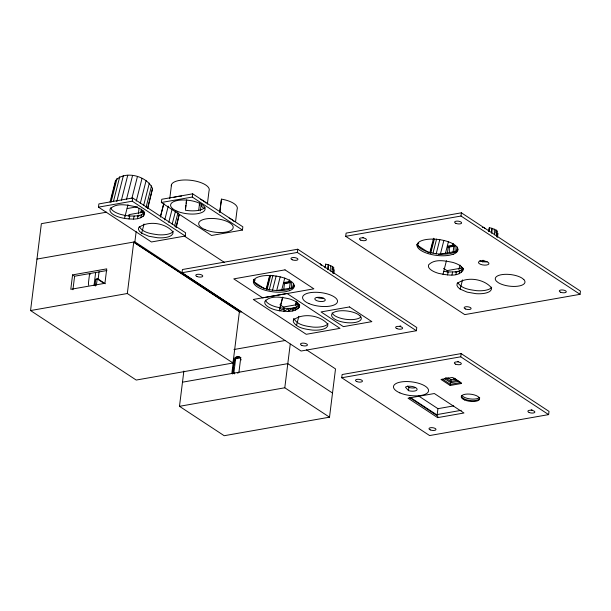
<?xml version="1.0" encoding="UTF-8"?>
<svg xmlns="http://www.w3.org/2000/svg" width="611" height="611" viewBox="0 0 611 611"><rect width="100%" height="100%" fill="white"/><g stroke="black" fill="none" stroke-linecap="round" stroke-linejoin="round"><path stroke-width="0.92" d="M328.191 269.359L328.298 264.723L325.678 264.135L325.052 267.481M491.855 232.951L491.97 228.315L489.342 227.72L488.716 231.065M293.41 320.065L293.288 321.844C296.999 328.283 305.66 329.146 312.343 330.085A17.154 6.675 7.1 0 0 326.389 327.611L327.679 326.037L327.802 324.258C320.393 315.131 302.628 312.565 293.41 320.065L293.792 318.568M462.833 270.872L462.955 269.092A17.864 6.95 7.1 0 0 452.774 262.402C445.091 260.836 434.597 258.537 428.563 264.899L428.441 266.679A17.864 6.95 7.1 0 0 438.629 273.377C446.198 274.79 460.205 278.165 463.405 268.641M115.334 182.246L115.525 180.551C125.079 170.026 147.167 176.037 152.521 188.562L147.786 208.595M232.997 363.01L127.325 293.517L133.74 242.032L239.413 311.526L232.997 363.01L136.222 380.05L30.55 310.556L41.372 223.672L106.65 212.177M72.579 274.881L70.777 289.309L104.932 283.298L106.734 268.871L72.579 274.881L74.611 276.218L106.917 270.528M72.923 289.744L74.611 276.218M89.573 273.881L88.564 281.931A6.599 3.765 80 0 0 88.702 285.284M98.478 207.144L98.875 203.921L132.64 197.972L185.614 232.806L185.209 236.029L151.436 241.971L98.478 207.144L132.243 201.195L185.209 236.029M94.025 285.482L95.652 272.407M94.988 285.406L95.767 279.143L97.187 278.891L104.313 283.58M95.347 286.04L95.583 284.146M96.408 285.154L97.187 278.891M105.283 283.748L98.165 279.059L99.074 271.75M128.761 216.149L128.944 214.644L144.295 211.941M132.243 201.195L132.64 197.972M239.497 312.19L241.36 311.862L134.878 241.834L136.154 231.584M138.361 213.888L139.056 208.298M161.365 202.493L161.762 199.278L192.694 193.832L242.85 226.818L242.452 230.042L211.521 235.479L161.365 202.493L192.289 197.048L242.452 230.042M169.759 198.712L171.531 184.514M185.492 208.03L185.843 205.197M186.08 203.303L186.439 200.461M186.722 199.812L185.423 210.23A17.375 6.759 7.1 0 0 204.983 207.274M182.025 272.735L182.429 269.52L297.733 249.227L416.778 327.519L416.381 330.734L301.078 351.027L182.025 272.735L297.328 252.442L416.381 330.734M192.289 197.048L192.694 193.832M198.667 210.551L199.614 202.982A19.124 7.439 7.1 0 0 199.438 204.922M200.385 210.848L201.21 204.219M306.493 349.828L335.515 368.914L329.505 417.183L224.191 435.719L179.481 406.315L183.873 371.045M207.358 204.181L209.015 190.938A19.124 7.439 7.1 0 0 191.755 180.413A19.124 7.439 7.1 0 0 171.271 185.79M219.662 212.086L221.48 199.133A19.124 7.439 7.1 0 1 237.091 209.397L235.563 221.701M219.83 212.384L221.48 199.133M231.829 373.497L233.433 360.627A3.521 2.543 -56.7 0 1 236.678 356.908L238.099 356.656L239.115 357.32A3.521 2.543 -56.7 0 1 240.49 357.504M232.592 374.001L234.189 361.124M234.38 359.955L233.005 370.992A3.521 2.543 -56.7 0 0 234.723 373.726M235.625 358.787L234.021 371.656A3.521 2.543 -56.7 0 0 234.571 373.787M238.939 372.244L240.543 359.375A3.521 2.543 -56.7 0 0 238.099 356.656M253.947 282.229L254.184 280.35L254.894 280.228L254.993 279.426M289.461 288.293L290.164 282.656L284.474 283.657L284.062 282.519L289.759 281.518L291.279 282.519L291.439 287.85M283.771 289.293L284.474 283.657M283.473 309.227L283.748 306.966L299.1 304.263M290.164 282.656L289.759 281.518M297.328 252.442L297.733 249.227M329.505 417.183L284.795 387.779L290.233 344.153M321.088 265.648L321.187 264.846L320.263 263.769M325.205 267.885L325.678 264.135M327.717 269.42L328.298 264.723L332.499 266.533L333.789 267.618L333.087 273.254M332.147 269.344L332.499 266.533L333.026 273.086M333.858 273.445L334.309 269.81M345.696 236.327L346.101 233.112L461.397 212.811L580.45 291.103L580.053 294.326L464.75 314.619L345.696 236.327L461 216.034L580.053 294.326M341.725 377.758L342.122 374.543L461.129 353.593L549.022 411.394L548.617 414.609L429.609 435.559L341.725 377.758L460.725 356.809L548.617 414.609M417.618 245.821L417.855 243.942L418.566 243.82L418.665 243.01M408.484 390.643L405.444 387.13A6.163 2.398 7.1 0 1 413.555 386.786A6.163 2.398 7.1 0 1 416.587 390.299A6.163 2.398 7.1 0 1 408.484 390.643L408.881 387.427L407.667 386.015M454.951 246.111L448.138 247.249L447.634 246.913L447.733 246.111L453.423 245.11L454.951 246.111L455.134 252.328M447.435 252.878L448.138 247.249M447.237 272.063L447.42 270.558L462.771 267.855M453.133 251.877L453.836 246.248L453.423 245.11M461 216.034L461.397 212.811M437.155 414.938L437.934 408.675L418.825 396.111M437.636 417.626L408.033 398.158L434.36 393.53L463.963 412.998L437.636 417.626L437.827 416.114L409.782 397.677M448.115 377.881L451.101 379.851L450.154 385.472L441.005 379.454L452.331 377.461L461.481 383.479L450.154 385.472M460.725 356.809L461.129 353.593M482.789 262.088L483.018 260.202M488.876 231.477L489.342 227.72M491.381 233.005L491.97 228.315L496.163 230.118L497.453 231.21L496.751 236.839M495.819 232.936L496.163 230.118L496.69 236.678M497.98 233.402L497.514 237.152L497.27 235.288M110.041 202.111L115.525 180.551M111.301 198.56L112.691 193.099M113.157 191.281L115.242 183.094M111.011 202.134L117.06 178.366M113.394 201.645L119.741 176.694M116.777 201.615L123.384 175.64M121.398 200.24L127.745 175.281M126.477 199.415L132.526 175.647M124.491 218.455C130.975 219.082 139.629 220.51 144.356 214.957L144.486 213.178A17.864 6.95 7.1 0 0 134.298 206.48C126.614 204.922 116.121 202.615 110.095 208.985L109.972 210.764A17.864 6.95 7.1 0 0 120.153 217.463L124.491 218.455L127.974 204.792M131.907 198.262L137.399 176.701M129.02 219.005L129.784 216.027C134.756 216.019 141.057 216.531 144.692 212.498M136.238 201.126L142.027 178.374M133.427 219.082L134.183 216.095M140.255 203.532L146.105 180.558M137.406 218.669L138.17 215.683M140.614 212.758L141.531 209.153M141.004 212.666L141.469 210.833M143.677 205.38L149.344 183.101M140.698 217.799L141.454 214.82M142.317 213.178L142.997 210.505M143.066 216.538L143.829 213.552M146.052 207.373L151.536 185.836M147.442 208.504L152.521 188.562M141.691 233.196L139.537 231.378L138.483 229.515L138.605 227.735C147.824 220.235 165.589 222.809 172.997 231.928L172.875 233.708L171.584 235.288A17.154 6.675 7.1 0 1 157.539 237.763L148.664 236.213L141.691 233.196L144.036 223.985M160.365 216.806L163.763 203.44M160.426 217.004L163.855 203.509M164.756 219.861L168.254 206.113M168.758 222.32L172.119 209.107M172.187 224.13L175.586 210.787M174.563 226.123L178 212.643M175.96 227.246L179.214 214.469L176.251 227.521M266.213 289.041L269.642 275.569M266.572 289.064L268.428 281.786M268.886 279.968L269.818 276.325M267.213 288.98L270.704 275.263M269.138 290.278L272.903 275.492M272.491 290.362L276.141 276.027M276.668 290.714L280.197 276.852M281.747 289.912L284.772 278.028M282.595 297.404L279.785 308.456L280.059 307.799C286.391 308.44 294.54 309.716 299.489 304.828M282.778 297.122L279.296 310.785L274.958 309.785A17.864 6.95 7.1 0 1 264.777 303.094L264.899 301.315C270.925 294.945 281.419 297.252 289.102 298.81A17.864 6.95 7.1 0 1 299.283 305.508L299.161 307.287C294.433 312.84 285.78 311.411 279.296 310.785L284.589 308.349L283.825 311.335L288.988 308.425L288.232 311.404L292.975 308.013L292.211 310.999L296.259 307.142L297.87 308.861L298.634 305.882L299.161 307.287L299.734 305.049M288.995 281.602L289.454 279.807M292.432 287.995L293.586 283.443M295.419 305.08L296.335 301.483M295.808 304.988L296.74 301.322M295.503 310.128L296.259 307.142M297.122 305.5L297.801 302.827M296.495 325.526L298.84 316.315M429.884 252.633L433.543 238.259M430.243 252.656L432.787 242.643M430.648 253.481L434.375 238.855M433.039 252.946L436.567 239.077M436.162 253.947L439.805 239.619M440.34 254.306L443.869 240.444M445.411 253.504L448.436 241.62M442.967 274.37L446.442 260.714M452.667 245.194L453.125 243.392M447.496 274.927L448.253 271.941C453.225 271.933 459.533 272.445 463.161 268.42M455.867 252.496L457.257 247.035M451.903 274.996L452.659 272.017M455.882 274.583L456.646 271.605M458.861 269.573L460.007 265.075M459.174 273.72L459.93 270.734M461.015 268.198L461.465 266.419M461.542 272.453L462.298 269.466M460.167 289.11L458.013 287.292L456.959 285.429L457.081 283.649C466.3 276.157 484.065 278.723 491.473 287.85L491.343 289.629L490.053 291.203A17.154 6.675 7.1 0 1 476.007 293.677L467.14 292.127L460.167 289.11L462.512 279.907M124.98 216.126L125.255 215.469L129.784 216.027M173.203 231.256L172.34 232.302A17.154 6.675 7.1 0 1 158.295 234.777C151.612 233.837 142.951 232.974 139.239 226.536M328.008 323.578L327.145 324.632A17.154 6.675 7.1 0 1 313.099 327.106C306.416 326.167 297.756 325.296 294.044 318.858M491.679 287.17L490.816 288.224A17.154 6.675 7.1 0 1 476.771 290.691C470.088 289.751 461.427 288.888 457.715 282.45M127.164 208.572L137.422 206.762M137.605 216.065L139.407 215.744M36.965 259.072L134.878 241.834M89.214 274.286L90.543 274.049M96.171 279.41L98.165 279.059M30.55 310.556L127.325 293.517M447.634 246.913L453.324 245.912M438.37 254.482L456.761 251.243M283.962 283.328L289.652 282.328M276.508 290.569L293.089 287.651M455.172 272.139L458.785 271.505M289.698 308.868L291.5 308.555M293.311 308.234L295.113 307.913M233.96 349.515L285.215 340.495M235.815 357.909L239.115 357.32M235.418 358.825L241.062 357.832M182.49 382.18L287.804 363.644L332.506 393.049M179.481 406.315L284.795 387.779M445.373 378.171L447.099 377.865M451.101 379.851L455.585 379.057M457.173 380.355L450.903 381.455L445.671 378.018M458.815 381.256L450.75 382.677L444.77 378.751M437.934 408.675L453.729 405.895M461.29 410.317L436.529 414.678L410.042 397.257M482.316 227.529L483.927 227.361L484.859 228.43M443.731 271.391L448.253 271.941M125.255 215.469L120.909 214.476A17.864 6.95 7.1 0 1 110.728 207.778M280.059 307.799L275.714 306.806A17.864 6.95 7.1 0 1 265.533 300.108M447.733 246.111L449.253 247.111L449.421 252.442M416.656 244.736L429.052 252.885M443.571 268.344L447.558 270.963M453.843 377.972L460.778 382.532L450.391 384.365L442.677 379.294M253.542 279.334L254.894 280.228M184.583 236.228L224.313 262.356M253.756 281.656L264.601 288.789M279.907 304.752L283.894 307.371M134.473 242.75L238.924 311.442M240.543 359.375L241.307 359.871M236.678 356.908L237.694 357.572A3.521 2.543 -56.7 0 0 234.448 361.292L233.433 360.627M460.602 382.287L461.481 383.479M494.291 229.133L494.498 234.815M330.627 265.541L330.826 271.223M363.682 237.473A3.521 1.367 7.1 0 1 362.774 237.366M487.158 261.791A5.278 2.054 7.1 0 1 479.841 260.53M457.868 249.296A20.591 8.012 7.1 0 1 436.987 253.825A20.591 8.012 7.1 0 1 417.321 244.469M323.486 298.199A5.278 2.054 7.1 0 1 317.101 297.435M360.658 317.208A14.97 5.827 7.1 0 1 345.078 319.202A14.97 5.827 7.1 0 1 332.132 312.847M400.763 325.984A3.521 1.367 7.1 0 1 399.869 325.969M294.197 285.704A20.591 8.012 7.1 0 1 271.536 289.988A20.591 8.012 7.1 0 1 253.626 279.464M173.6 197.506A19.124 7.439 7.1 0 1 181.604 196.1M200.347 199.308A19.124 7.439 7.1 0 1 206.06 203.066M229.171 218.104A19.124 7.439 7.1 0 1 234.143 221.533M204.303 208.664A17.375 6.759 7.1 0 1 201.172 205.036M238.351 372.771A3.521 2.543 -56.7 0 1 237.626 373.214M532.105 409.851A3.521 1.367 7.1 0 1 531.196 409.737M458.586 361.498A3.521 1.367 7.1 0 1 457.67 361.391M414.976 387.832A6.163 2.398 7.1 0 1 408.881 387.427M479.085 397.753A9.241 3.597 7.1 0 1 470.409 398.96A9.241 3.597 7.1 0 1 462.13 395.737M479.666 397.601A9.241 3.597 7.1 0 1 470.218 400.564A9.241 3.597 7.1 0 1 461.473 395.432M289.614 290.653L285.704 291.676A20.591 8.012 7.1 0 1 253.702 283.206A20.591 8.012 7.1 0 1 278.937 276.584A20.591 8.012 7.1 0 1 289.614 290.653M453.278 254.237L449.375 255.261A20.591 8.012 7.1 0 1 417.374 246.798A20.591 8.012 7.1 0 1 442.601 240.176A20.591 8.012 7.1 0 1 453.278 254.237M287.048 293.517L253.282 299.466L306.241 334.301L340.014 328.351L287.048 293.517M285.009 269.856L233.776 278.876L262.631 297.855L313.863 288.835L285.009 269.856M349.507 306.928L321.05 311.938L343.405 326.641L371.862 321.63L349.507 306.928M484.569 261.05L483.202 260.889A5.278 2.054 7.1 0 0 479.184 263.578A5.278 2.054 7.1 0 0 488.029 264.624A5.278 2.054 7.1 0 0 484.569 261.05M320.905 297.465L319.53 297.297A5.278 2.054 7.1 0 0 315.52 299.986A5.278 2.054 7.1 0 0 324.365 301.04A5.278 2.054 7.1 0 0 320.905 297.465M523.803 279.51L521.825 277.99A14.97 5.827 7.1 0 0 502.548 274.53A14.97 5.827 7.1 0 0 496.453 281.236L498.431 282.763A14.97 5.827 7.1 0 0 517.7 286.215A14.97 5.827 7.1 0 0 523.803 279.51M360.131 315.925L358.153 314.398A14.97 5.827 7.1 0 0 338.876 310.938A14.97 5.827 7.1 0 0 332.781 317.644L334.759 319.171A14.97 5.827 7.1 0 0 354.036 322.631A14.97 5.827 7.1 0 0 360.131 315.925M360.719 240.108A3.521 1.367 7.1 0 0 366.394 239.871A3.521 1.367 7.1 0 0 361.72 237.862A3.521 1.367 7.1 0 0 360.719 240.108M465.406 308.952A3.521 1.367 7.1 0 0 471.073 308.715A3.521 1.367 7.1 0 0 466.399 306.707A3.521 1.367 7.1 0 0 465.406 308.952M455.898 223.359A3.521 1.367 7.1 0 0 461.572 223.122A3.521 1.367 7.1 0 0 456.891 221.106A3.521 1.367 7.1 0 0 455.898 223.359M560.577 292.203A3.521 1.367 7.1 0 0 566.252 291.959A3.521 1.367 7.1 0 0 561.578 289.95A3.521 1.367 7.1 0 0 560.577 292.203M301.735 345.36A3.521 1.367 7.1 0 0 307.409 345.123A3.521 1.367 7.1 0 0 302.728 343.115A3.521 1.367 7.1 0 0 301.735 345.36M197.055 276.523A3.521 1.367 7.1 0 0 202.722 276.279A3.521 1.367 7.1 0 0 198.048 274.27A3.521 1.367 7.1 0 0 197.055 276.523M292.226 259.767A3.521 1.367 7.1 0 0 297.901 259.53A3.521 1.367 7.1 0 0 293.227 257.521A3.521 1.367 7.1 0 0 292.226 259.767M396.906 328.611A3.521 1.367 7.1 0 0 402.58 328.374A3.521 1.367 7.1 0 0 397.906 326.358A3.521 1.367 7.1 0 0 396.906 328.611M308.922 303.56A17.604 6.851 7.1 0 0 337.287 302.361A17.604 6.851 7.1 0 0 313.909 292.31A17.604 6.851 7.1 0 0 308.922 303.56M204.975 229.591A17.375 6.759 7.1 0 0 232.974 228.415A17.375 6.759 7.1 0 0 209.894 218.486A17.375 6.759 7.1 0 0 204.975 229.591M176.892 211.131A17.375 6.759 7.1 0 0 204.891 209.947A17.375 6.759 7.1 0 0 181.818 200.018A17.375 6.759 7.1 0 0 176.892 211.131M430.266 429.892A3.521 1.367 7.1 0 0 435.941 429.655A3.521 1.367 7.1 0 0 431.267 427.639A3.521 1.367 7.1 0 0 430.266 429.892M529.149 412.486A3.521 1.367 7.1 0 0 534.816 412.249A3.521 1.367 7.1 0 0 530.142 410.241A3.521 1.367 7.1 0 0 529.149 412.486M455.623 364.141A3.521 1.367 7.1 0 0 461.297 363.896A3.521 1.367 7.1 0 0 456.623 361.888A3.521 1.367 7.1 0 0 455.623 364.141M464.604 399.961A9.241 3.59 7.1 0 0 479.49 399.334A9.241 3.59 7.1 0 0 467.201 394.057A9.241 3.59 7.1 0 0 464.604 399.961M356.748 381.539A3.521 1.367 7.1 0 0 362.422 381.302A3.521 1.367 7.1 0 0 357.74 379.294A3.521 1.367 7.1 0 0 356.748 381.539M399.861 392.873A17.666 6.874 7.1 0 0 428.326 391.674A17.666 6.874 7.1 0 0 404.864 381.585A17.666 6.874 7.1 0 0 399.861 392.873"/></g></svg>
